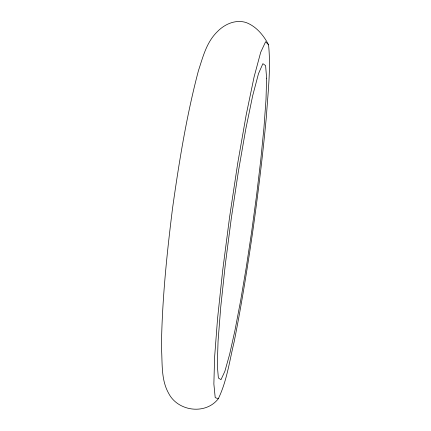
<?xml version="1.0" encoding="UTF-8"?>
<svg xmlns="http://www.w3.org/2000/svg" width="431" height="431" viewBox="0 0 431 431"><rect width="100%" height="100%" fill="white"/><g stroke="black" fill="none" stroke-linecap="round" stroke-linejoin="round"><path stroke-width="0.65" d="M218.291 398.772C226.927 380.982 229.464 361.049 234.108 342.015C241.344 305.665 247.265 269.079 252.62 232.411C258.077 193.729 262.851 154.95 266.428 116.041C267.969 92.358 270.932 68.54 268.561 44.813C263.707 35.417 256.294 26.415 246.171 22.568C235.859 19.212 224.837 24.001 217.585 31.436C206.503 42.125 203.136 56.434 198.459 70.598C186.521 115.788 179.086 161.975 172.551 208.205C166.786 254.468 161.986 300.913 161.426 347.569C162.552 362.816 160.806 379.377 168.586 393.212C177.728 411.406 205.539 415.204 218.291 398.772L215.209 397.635L213.868 383.999L214.59 357.407L217.553 318.714L222.687 270.452L229.631 216.815L237.734 163.16L246.16 115.034L254.053 77.095L260.69 52.318L265.598 41.759L268.561 44.813M266.606 78.173L266.002 99.491L263.971 127.484L260.744 160.111L256.558 195.458L251.65 231.754L246.257 267.36L240.627 300.698L234.997 330.205L229.648 354.282L224.874 371.301L221.001 379.673L218.372 377.982L217.299 365.251L218.054 341.287L220.737 307.012L225.278 264.709L231.35 217.984L238.402 171.312L245.735 129.305L252.636 95.887L258.498 73.658L262.894 63.669L265.609 65.614L266.606 78.173"/></g></svg>
